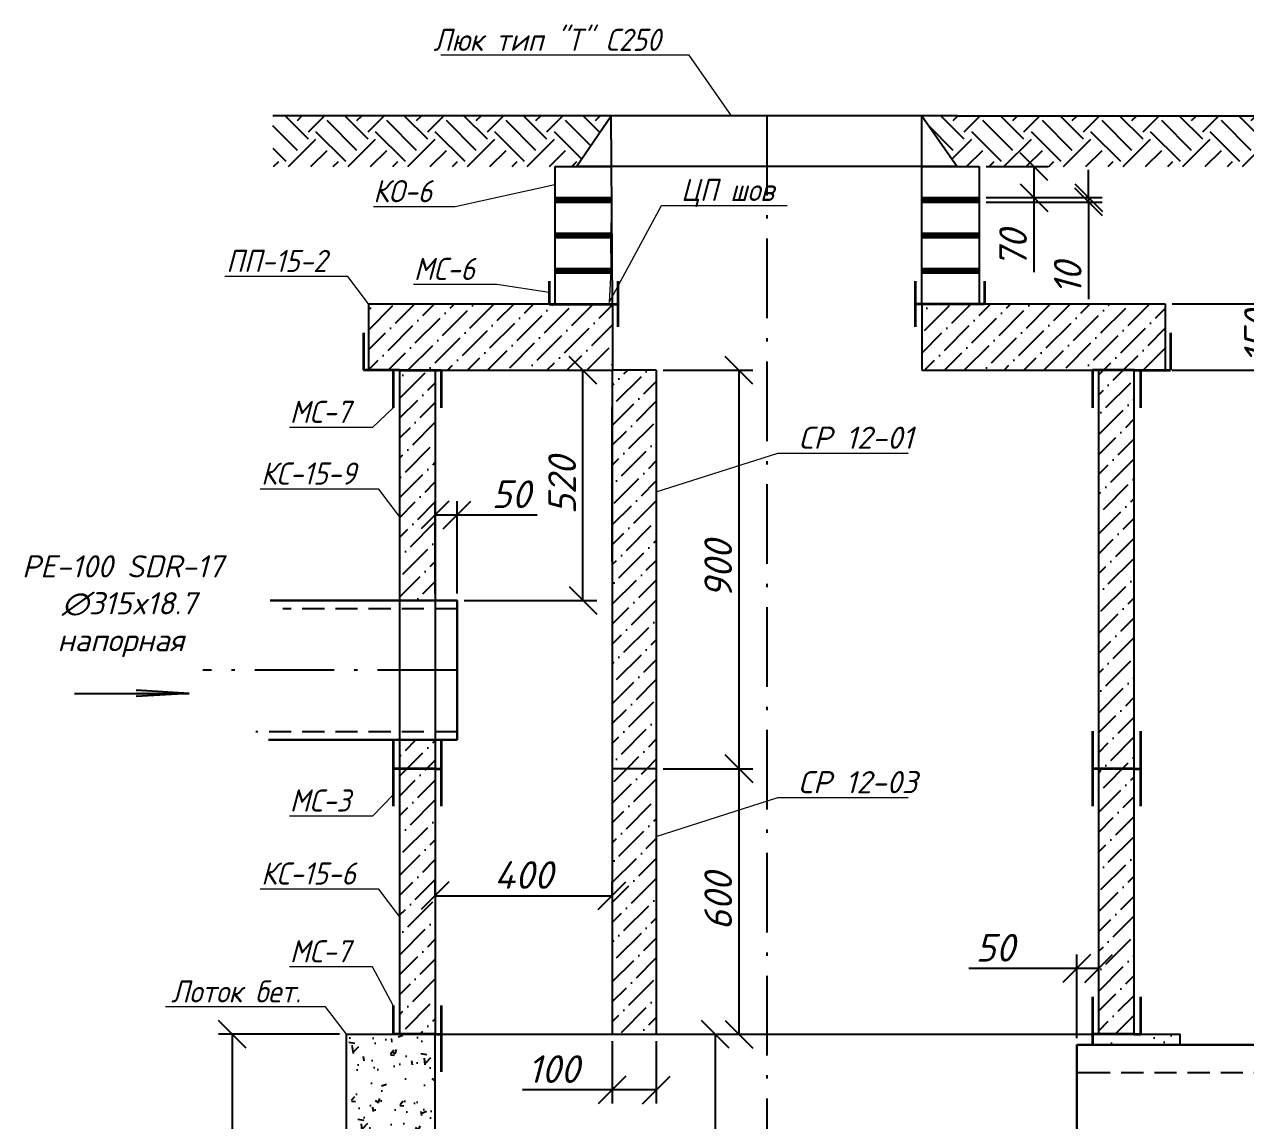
# Model space of a CAD drawing. Header units: millimetres. Extents: x 41890028 to 44740435, y 21258419 to 23626306.
# Drawn here: x 42607408 to 42610167, y 21870150 to 21872626 of the extents above; entities that cross this region are included whole.
import ezdxf
from ezdxf import colors
from ezdxf.entities.mleader import LeaderData, LeaderLine
from ezdxf.math import Vec2, Vec3

# ---------------------------------------------------------------- set-up
doc = ezdxf.new("R2010")
doc.units = ezdxf.units.MM
doc.linetypes.add('ACAD_ISO10W100', pattern=[18.5, 12, -3, 0.5, -3])
doc.linetypes.add('DASHED', pattern=[0.75, 0.5, -0.25])
doc.layers.add('ВК_К1_текст', color=34, linetype='Continuous')
doc.styles.add('note', font='isocpeur.ttf', dxfattribs={"width": 0.9, "oblique": 15})
doc.styles.get("Standard").update_dxf_attribs({"font": 'isocpeui.ttf'})
doc.dimstyles.new('ISO-25', dxfattribs={"dimtxt": 2.5, "dimasz": 2.5, "dimexe": 1.25, "dimexo": 0.625, "dimtad": 1, "dimtxsty": 'Standard', "dimcen": 2.5, "dimadec": 0, "dimazin": 0, "dimtfac": 1, "dimtmove": 0, "dimatfit": 3, "dimfxl": 1, "dimarcsym": 0})
pattern_1 = [(45, (-1065.604, -66475.003), (16.837980227, 61.739260832), [79.375, -15.875, 0, -15.875])]
pattern_2 = [(50, (-1065.6, -66562), (109.3108014, -9.56345132), [11.43, -125.73]), (355, (-1065.6, -66562), (-21.14605285, 114.63410714), [9.144, -100.5843505]), (100.4514447, (-1056.49, -66562.8), (88.16474825, 105.07065115), [9.71400528, -106.85414676]), (46.1842, (-1065.6, -66531.52), (162.64742454, -25.22539676), [17.145, -188.595]), (96.6355576, (-1052.05, -66533.63), (142.44248043, 148.45567476), [14.5710139, -160.2813649]), (351.18415117, (-1065.6, -66531.52), (142.44248044, 148.45567475), [13.71598024, -150.87583915]), (21, (-1050.36, -66539.14), (90.96863476, -61.35911891), [11.43, -125.73]), (326, (-1050.36, -66539.14), (37.081217, 110.51277967), [9.144, -100.584]), (71.451445, (-1042.78, -66544.26), (128.04985157, 49.15366133), [9.71400528, -106.85396256]), (37.5, (-1065.604, -66562.003), (1.85316195, 50.733023324), [0, -99.3648, 0, -102.108, 0, -100.965]), (7.5, (-1065.604, -66562.003), (40.091797506, 60.10834489), [0, -58.2168, 0, -97.0788, 0, -38.481]), (327.5, (-1099.59, -66562.003), (81.3543571, -3.437246396), [0, -38.1, 0, -118.872, 0, -157.734]), (317.5, (-1114.83, -66562), (88.87750883, 15.25589462), [0, -49.53, 0, -78.9432, 0, -112.014])]
pattern_3 = [(45, (-1065.604, -66562.003), (16.837980227, 61.739260832), [79.375, -15.875, 0, -15.875])]
pattern_4 = [(45, (-1065.6, -66562), (1e-14, 134.70384182), [95.25, -95.25]), (45, (-1090.86, -66536.75), (1e-14, 134.70384182), [95.25, -95.25]), (45, (-1116.12, -66511.49), (1e-14, 134.70384182), [95.25, -95.25]), (135, (-1116.12, -66494.65), (-134.70384182, 1e-14), [95.25, -95.25]), (135, (-1090.86, -66469.39), (-134.70384182, 1e-14), [95.25, -95.25]), (135, (-1065.6, -66444.14), (-134.70384182, 1e-14), [95.25, -95.25])]
pattern_5 = [(45, (-1065.6036, -66562.0032), (-2.24506403027, 2.24506403027), [])]

# ---------------------------------------------------------------- blocks, each defined once
blk = doc.blocks.new('_Oblique')
at = {"color": 0, "linetype": 'ByBlock', "lineweight": -2}
blk.add_line((-0.5, -0.5), (0.5, 0.5), dxfattribs=at)
blk = doc.blocks.new('*D68')
at = {"color": 0, "lineweight": -2, "transparency": 16777216}
for p, q in [((42608335.4, 21870658.1), (42608335.4, 21870688.8)), ((42608735.4, 21870658.1), (42608735.4, 21870688.8)), ((42608335.4, 21870657.6), (42608735.4, 21870657.6))]:
    blk.add_line(p, q, dxfattribs=at)
at = {"layer": 'Defpoints', "color": 0, "transparency": 16777216}
for p in [(42608735.4, 21870657.6), (42608335.4, 21870642.5), (42608735.4, 21870642.5)]:
    blk.add_point(p, dxfattribs=at)
at = {"color": 0, "lineweight": -2, "transparency": 16777216, "xscale": 62.50000000000001, "yscale": 62.50000000000001, "zscale": 62.50000000000001, "rotation": 180}
blk.add_blockref('_Oblique', (42608335.4, 21870657.6), dxfattribs=at)
at = {"color": 0, "lineweight": -2, "transparency": 16777216, "xscale": 62.50000000000001, "yscale": 62.50000000000001, "zscale": 62.50000000000001}
blk.add_blockref('_Oblique', (42608735.4, 21870657.6), dxfattribs=at)
at = {"color": 0, "transparency": 16777216, "insert": (42608535.4, 21870704.4), "char_height": 62.5, "attachment_point": 5}
blk.add_mtext('400', dxfattribs=at)
blk = doc.blocks.new('*D69')
at = {"color": 0, "lineweight": -2, "transparency": 16777216}
for p, q in [((42608271, 21871844.5), (42608700.8, 21871844.5)), ((42608669.5, 21871324.5), (42608669.5, 21871844.5)), ((42608401, 21871324.5), (42608700.8, 21871324.5))]:
    blk.add_line(p, q, dxfattribs=at)
at = {"layer": 'Defpoints', "color": 0, "transparency": 16777216}
for p in [(42608255.4, 21871844.5), (42608669.5, 21871844.5), (42608385.4, 21871324.5)]:
    blk.add_point(p, dxfattribs=at)
at = {"color": 0, "lineweight": -2, "transparency": 16777216, "xscale": 62.50000000000001, "yscale": 62.50000000000001, "zscale": 62.50000000000001}
for p, rotation in [((42608669.5, 21871844.5), 90), ((42608669.5, 21871324.5), 270)]:
    blk.add_blockref('_Oblique', p, dxfattribs=dict(at, rotation=rotation))
at = {"color": 0, "transparency": 16777216, "insert": (42608622.7, 21871584.5), "char_height": 62.5, "attachment_point": 5, "rotation": 90}
blk.add_mtext('520', dxfattribs=at)
blk = doc.blocks.new('*D70')
at = {"color": 0, "lineweight": -2, "transparency": 16777216}
for p, q in [((42608335.4, 21871340.1), (42608335.4, 21871548.8)), ((42608385.4, 21871340.1), (42608385.4, 21871548.8)), ((42608335.4, 21871517.6), (42608385.4, 21871517.6)), ((42608385.4, 21871517.6), (42608566.6, 21871517.6))]:
    blk.add_line(p, q, dxfattribs=at)
at = {"layer": 'Defpoints', "color": 0, "transparency": 16777216}
for p in [(42608385.4, 21871517.6), (42608335.4, 21871324.5), (42608385.4, 21871324.5)]:
    blk.add_point(p, dxfattribs=at)
at = {"color": 0, "lineweight": -2, "transparency": 16777216, "xscale": 62.50000000000001, "yscale": 62.50000000000001, "zscale": 62.50000000000001, "rotation": 180}
blk.add_blockref('_Oblique', (42608335.4, 21871517.6), dxfattribs=at)
at = {"color": 0, "lineweight": -2, "transparency": 16777216, "xscale": 62.50000000000001, "yscale": 62.50000000000001, "zscale": 62.50000000000001}
blk.add_blockref('_Oblique', (42608385.4, 21871517.6), dxfattribs=at)
at = {"color": 0, "transparency": 16777216, "insert": (42608507.2, 21871564.5), "char_height": 62.5, "attachment_point": 5}
blk.add_mtext('50', dxfattribs=at)
blk = doc.blocks.new('*D73')
at = {"color": 0, "lineweight": -2, "transparency": 16777216}
for p, q in [((42608851, 21870344.5), (42608999.8, 21870344.5)), ((42608968.6, 21870344.5), (42608968.6, 21869495.1)), ((42608851, 21869495.1), (42608999.8, 21869495.1))]:
    blk.add_line(p, q, dxfattribs=at)
at = {"layer": 'Defpoints', "color": 0, "transparency": 16777216}
for p in [(42608835.4, 21870344.5), (42608835.4, 21869495.1), (42608968.6, 21869495.1)]:
    blk.add_point(p, dxfattribs=at)
at = {"color": 0, "lineweight": -2, "transparency": 16777216, "xscale": 62.50000000000001, "yscale": 62.50000000000001, "zscale": 62.50000000000001}
for p, rotation in [((42608968.6, 21870344.5), 90), ((42608968.6, 21869495.1), 270)]:
    blk.add_blockref('_Oblique', p, dxfattribs=dict(at, rotation=rotation))
at = {"color": 0, "transparency": 16777216, "insert": (42608921.7, 21869919.8), "char_height": 62.5, "attachment_point": 5, "rotation": 90}
blk.add_mtext('850', dxfattribs=at)
blk = doc.blocks.new('*D74')
at = {"color": 0, "lineweight": -2, "transparency": 16777216}
for p, q in [((42608851, 21871844.5), (42609053.4, 21871844.5)), ((42609022.2, 21871844.5), (42609022.2, 21870944.5)), ((42608851, 21870944.5), (42609053.4, 21870944.5))]:
    blk.add_line(p, q, dxfattribs=at)
at = {"layer": 'Defpoints', "color": 0, "transparency": 16777216}
for p in [(42608835.4, 21871844.5), (42608835.4, 21870944.5), (42609022.2, 21870944.5)]:
    blk.add_point(p, dxfattribs=at)
at = {"color": 0, "lineweight": -2, "transparency": 16777216, "xscale": 62.50000000000001, "yscale": 62.50000000000001, "zscale": 62.50000000000001}
for p, rotation in [((42609022.2, 21871844.5), 90), ((42609022.2, 21870944.5), 270)]:
    blk.add_blockref('_Oblique', p, dxfattribs=dict(at, rotation=rotation))
at = {"color": 0, "transparency": 16777216, "insert": (42608975.3, 21871394.5), "char_height": 62.5, "attachment_point": 5, "rotation": 90}
blk.add_mtext('900', dxfattribs=at)
blk = doc.blocks.new('*D75')
at = {"color": 0, "lineweight": -2, "transparency": 16777216}
for p, q in [((42608851, 21870944.5), (42609053.4, 21870944.5)), ((42609022.2, 21870944.5), (42609022.2, 21870344.5)), ((42608851, 21870344.5), (42609053.4, 21870344.5))]:
    blk.add_line(p, q, dxfattribs=at)
at = {"layer": 'Defpoints', "color": 0, "transparency": 16777216}
for p in [(42608835.4, 21870944.5), (42608835.4, 21870344.5), (42609022.2, 21870344.5)]:
    blk.add_point(p, dxfattribs=at)
at = {"color": 0, "lineweight": -2, "transparency": 16777216, "xscale": 62.50000000000001, "yscale": 62.50000000000001, "zscale": 62.50000000000001}
for p, rotation in [((42609022.2, 21870944.5), 90), ((42609022.2, 21870344.5), 270)]:
    blk.add_blockref('_Oblique', p, dxfattribs=dict(at, rotation=rotation))
at = {"color": 0, "transparency": 16777216, "insert": (42608975.3, 21870644.5), "char_height": 62.5, "attachment_point": 5, "rotation": 90}
blk.add_mtext('600', dxfattribs=at)
blk = doc.blocks.new('*D76')
at = {"color": 0, "lineweight": -2, "transparency": 16777216}
for p, q in [((42608119.8, 21870344.5), (42607846.2, 21870344.5)), ((42607877.5, 21869294.5), (42607877.5, 21870344.5)), ((42608119.8, 21869294.5), (42607846.2, 21869294.5))]:
    blk.add_line(p, q, dxfattribs=at)
at = {"layer": 'Defpoints', "color": 0, "transparency": 16777216}
for p in [(42607877.5, 21870344.5), (42608135.4, 21870344.5), (42608135.4, 21869294.5)]:
    blk.add_point(p, dxfattribs=at)
at = {"color": 0, "lineweight": -2, "transparency": 16777216, "xscale": 62.50000000000001, "yscale": 62.50000000000001, "zscale": 62.50000000000001}
for p, rotation in [((42607877.5, 21870344.5), 90), ((42607877.5, 21869294.5), 270)]:
    blk.add_blockref('_Oblique', p, dxfattribs=dict(at, rotation=rotation))
at = {"color": 0, "transparency": 16777216, "insert": (42607830.6, 21869819.5), "char_height": 62.5, "attachment_point": 5, "rotation": 90}
blk.add_mtext('1050', dxfattribs=at)
blk = doc.blocks.new('*D81')
at = {"color": 0, "lineweight": -2, "transparency": 16777216}
for p, q in [((42609785.4, 21870336.1), (42609785.4, 21870524.5)), ((42609835.4, 21870360.1), (42609835.4, 21870524.5)), ((42609785.4, 21870493.2), (42609541.7, 21870493.2)), ((42609835.4, 21870493.2), (42609785.4, 21870493.2))]:
    blk.add_line(p, q, dxfattribs=at)
at = {"layer": 'Defpoints', "color": 0, "transparency": 16777216}
for p in [(42609835.4, 21870493.2), (42609835.4, 21870344.5), (42609785.4, 21870320.5)]:
    blk.add_point(p, dxfattribs=at)
at = {"color": 0, "lineweight": -2, "transparency": 16777216, "xscale": 62.50000000000001, "yscale": 62.50000000000001, "zscale": 62.50000000000001, "rotation": 180}
blk.add_blockref('_Oblique', (42609785.4, 21870493.2), dxfattribs=at)
at = {"color": 0, "lineweight": -2, "transparency": 16777216, "xscale": 62.50000000000001, "yscale": 62.50000000000001, "zscale": 62.50000000000001}
blk.add_blockref('_Oblique', (42609835.4, 21870493.2), dxfattribs=at)
at = {"color": 0, "transparency": 16777216, "insert": (42609601, 21870540.1), "char_height": 62.5, "attachment_point": 5}
blk.add_mtext('50', dxfattribs=at)
blk = doc.blocks.new('_None')
blk = doc.blocks.new('*D82')
at = {"color": 0, "lineweight": -2, "transparency": 16777216}
for p, q in [((42609580.5, 21872304.5), (42609720.2, 21872304.5)), ((42609688.9, 21872304.5), (42609688.9, 21872234.5)), ((42609580.5, 21872234.5), (42609720.2, 21872234.5)), ((42609688.9, 21872234.5), (42609688.9, 21872066))]:
    blk.add_line(p, q, dxfattribs=at)
at = {"layer": 'Defpoints', "color": 0, "transparency": 16777216}
for p in [(42609564.9, 21872304.5), (42609564.9, 21872234.5), (42609688.9, 21872234.5)]:
    blk.add_point(p, dxfattribs=at)
at = {"color": 0, "lineweight": -2, "transparency": 16777216, "xscale": 62.50000000000001, "yscale": 62.50000000000001, "zscale": 62.50000000000001}
for p, rotation in [((42609688.9, 21872304.5), 90), ((42609688.9, 21872234.5), 270)]:
    blk.add_blockref('_Oblique', p, dxfattribs=dict(at, rotation=rotation))
at = {"color": 0, "transparency": 16777216, "insert": (42609641.6, 21872119), "char_height": 62.5, "attachment_point": 5, "rotation": 90}
blk.add_mtext('70', dxfattribs=at)
blk = doc.blocks.new('*D83')
at = {"color": 0, "lineweight": -2, "transparency": 16777216}
for p, q in [((42609812.1, 21872234.5), (42609812.1, 21872297)), ((42609580.5, 21872234.5), (42609843.3, 21872234.5)), ((42609580.5, 21872224.5), (42609843.3, 21872224.5)), ((42609812.1, 21872234.5), (42609812.1, 21872224.5)), ((42609812.1, 21872224.5), (42609812.1, 21872005.3))]:
    blk.add_line(p, q, dxfattribs=at)
at = {"layer": 'Defpoints', "color": 0, "transparency": 16777216}
for p in [(42609564.9, 21872234.5), (42609564.9, 21872224.5), (42609812.1, 21872224.5)]:
    blk.add_point(p, dxfattribs=at)
at = {"color": 0, "lineweight": -2, "transparency": 16777216, "xscale": 62.50000000000001, "yscale": 62.50000000000001, "zscale": 62.50000000000001}
for p, rotation in [((42609812.1, 21872234.5), 270), ((42609812.1, 21872224.5), 90)]:
    blk.add_blockref('_Oblique', p, dxfattribs=dict(at, rotation=rotation))
at = {"color": 0, "transparency": 16777216, "insert": (42609765.2, 21872052.4), "char_height": 62.5, "attachment_point": 5, "rotation": 90}
blk.add_mtext('10', dxfattribs=at)
blk = doc.blocks.new('*D84')
at = {"color": 0, "lineweight": -2, "transparency": 16777216}
for p, q in [((42610001, 21871994.5), (42610273.1, 21871994.5)), ((42610241.9, 21871994.5), (42610241.9, 21871844.5)), ((42610001, 21871844.5), (42610273.1, 21871844.5))]:
    blk.add_line(p, q, dxfattribs=at)
at = {"layer": 'Defpoints', "color": 0, "transparency": 16777216}
for p in [(42609985.4, 21871994.5), (42609985.4, 21871844.5), (42610241.9, 21871844.5)]:
    blk.add_point(p, dxfattribs=at)
at = {"color": 0, "lineweight": -2, "transparency": 16777216, "xscale": 62.50000000000001, "yscale": 62.50000000000001, "zscale": 62.50000000000001}
for p, rotation in [((42610241.9, 21871994.5), 90), ((42610241.9, 21871844.5), 270)]:
    blk.add_blockref('_Oblique', p, dxfattribs=dict(at, rotation=rotation))
at = {"color": 0, "transparency": 16777216, "insert": (42610195, 21871919.5), "char_height": 62.5, "attachment_point": 5, "rotation": 90}
blk.add_mtext('150', dxfattribs=at)
blk = doc.blocks.new('*D85')
at = {"color": 0, "lineweight": -2, "transparency": 16777216}
for p, q in [((42608735.4, 21870328.9), (42608735.4, 21870187.9)), ((42608835.4, 21870328.9), (42608835.4, 21870187.9)), ((42608735.4, 21870219.1), (42608533.4, 21870219.1)), ((42608835.4, 21870219.1), (42608735.4, 21870219.1))]:
    blk.add_line(p, q, dxfattribs=at)
at = {"layer": 'Defpoints', "color": 0, "transparency": 16777216}
for p in [(42608735.4, 21870344.5), (42608835.4, 21870344.5), (42608835.4, 21870219.1)]:
    blk.add_point(p, dxfattribs=at)
at = {"color": 0, "lineweight": -2, "transparency": 16777216, "xscale": 62.50000000000001, "yscale": 62.50000000000001, "zscale": 62.50000000000001, "rotation": 180}
blk.add_blockref('_Oblique', (42608735.4, 21870219.1), dxfattribs=at)
at = {"color": 0, "lineweight": -2, "transparency": 16777216, "xscale": 62.50000000000001, "yscale": 62.50000000000001, "zscale": 62.50000000000001}
blk.add_blockref('_Oblique', (42608835.4, 21870219.1), dxfattribs=at)
at = {"color": 0, "transparency": 16777216, "insert": (42608603.1, 21870266), "char_height": 62.5, "attachment_point": 5}
blk.add_mtext('100', dxfattribs=at)

msp = doc.modelspace()

# ---------------------------------------------------------------- hatches: boundary and pattern name
at = {"transparency": 33554534}
h = msp.add_hatch(dxfattribs=at)
h.set_pattern_fill('EARTH', color=256, scale=15, angle=45)
h.set_pattern_definition(pattern_4)
h.paths.add_polyline_path([(42608655.379, 21872304.502), (42608733.37, 21872419.502), (42607969.191, 21872419.502), (42607969.191, 21872304.502)])
h = msp.add_hatch(dxfattribs=at)
h.set_pattern_fill('EARTH', color=256, scale=15, angle=45)
h.set_pattern_definition(pattern_4)
h.paths.add_polyline_path([(42610201.568, 21872304.502), (42610201.568, 21872419.502), (42609435.379, 21872419.502), (42609515.379, 21872304.502)])
h = msp.add_hatch()
h.set_pattern_fill('ANSI31', color=256)
h.set_pattern_definition(pattern_5)
h.paths.add_polyline_path([(42608734.629, 21872234.502), (42608605.879, 21872234.502), (42608605.879, 21872224.502), (42608734.697, 21872224.502)])
h.paths.add_polyline_path([(42608735.173, 21872154.502), (42608605.879, 21872154.502), (42608605.879, 21872144.502), (42608735.241, 21872144.502)])
h.paths.add_polyline_path([(42608735.717, 21872074.502), (42608605.879, 21872074.502), (42608605.879, 21872064.502), (42608735.785, 21872064.502)])
h = msp.add_hatch()
h.set_pattern_fill('ANSI31', color=256)
h.set_pattern_definition(pattern_5)
h.paths.add_polyline_path([(42609564.88, 21872234.502), (42609435.379, 21872234.502), (42609435.379, 21872224.502), (42609564.88, 21872224.502)])
h.paths.add_polyline_path([(42609564.88, 21872154.502), (42609435.379, 21872154.502), (42609435.379, 21872144.502), (42609564.88, 21872144.502)])
h.paths.add_polyline_path([(42609564.88, 21872074.502), (42609435.379, 21872074.502), (42609435.379, 21872064.502), (42609564.88, 21872064.502)])
h = msp.add_hatch()
h.set_pattern_fill('ANSI36', color=256, scale=10)
h.set_pattern_definition(pattern_3)
h.paths.add_polyline_path([(42608736.261, 21871844.502), (42608736.261, 21871994.502), (42608185.379, 21871994.502), (42608185.379, 21871844.502)])
h.paths.add_polyline_path([(42609435.379, 21871994.502), (42609435.379, 21871844.502), (42609985.379, 21871844.502), (42609985.379, 21871994.502)])
h = msp.add_hatch()
h.set_pattern_fill('ANSI36', color=256, scale=10)
h.set_pattern_definition(pattern_3)
h.paths.add_polyline_path([(42608335.379, 21871844.502), (42608255.379, 21871844.502), (42608255.379, 21871324.495), (42608335.379, 21871324.5)])
h.paths.add_polyline_path([(42608335.379, 21871009.502), (42608255.379, 21871009.502), (42608255.379, 21870944.502), (42608335.379, 21870944.502)])
h.paths.add_polyline_path([(42608335.379, 21870944.502), (42608255.379, 21870944.502), (42608255.379, 21870344.502), (42608335.379, 21870344.502)])
h = msp.add_hatch()
h.set_pattern_fill('ANSI36', color=256, scale=10)
h.set_pattern_definition(pattern_1)
h.paths.add_polyline_path([(42608835.379, 21871844.502), (42608735.379, 21871844.502), (42608735.379, 21870944.502), (42608835.379, 21870944.502)])
h = msp.add_hatch()
h.set_pattern_fill('ANSI36', color=256, scale=10)
h.set_pattern_definition(pattern_3)
h.paths.add_polyline_path([(42609915.379, 21870944.502), (42609835.379, 21870944.502), (42609835.379, 21870344.502), (42609915.379, 21870344.502)])
h.paths.add_polyline_path([(42609915.379, 21871844.502), (42609835.379, 21871844.502), (42609835.379, 21870944.502), (42609915.379, 21870944.502)])
h = msp.add_hatch()
h.set_pattern_fill('ANSI31', color=256, scale=0.053333)
h.set_pattern_definition([(45, (42536308.553002, 21621680.965162), (-0.00471404520791, 0.00471404520791), [])])
h.paths.add_polyline_path([(42607780.181, 21871114.512), (42607659.885, 21871114.512), (42607659.885, 21871107.307)])
h.paths.add_polyline_path([(42607659.885, 21871121.718), (42607659.885, 21871114.512), (42607780.181, 21871114.512)])
h = msp.add_hatch()
h.set_pattern_fill('ANSI36', color=256, scale=10)
h.set_pattern_definition(pattern_1)
h.paths.add_polyline_path([(42608835.379, 21870944.502), (42608735.379, 21870944.502), (42608735.379, 21870344.502), (42608835.379, 21870344.502)])
h = msp.add_hatch()
h.set_pattern_fill('AR-CONC', color=256, scale=0.6)
h.set_pattern_definition(pattern_2)
h.paths.add_polyline_path([(42608135.379, 21869294.502), (42609085.379, 21869294.502), (42609085.379, 21869486.709), (42608885.379, 21869495.053), (42608884.755, 21869495.053), (42608884.755, 21869476.077), (42608335.379, 21869476.077), (42608335.379, 21869495.053), (42608335.379, 21870344.502), (42608135.379, 21870344.502)])
h = msp.add_hatch()
h.set_pattern_fill('AR-CONC', color=256, scale=0.6)
h.set_pattern_definition(pattern_2)
h.paths.add_polyline_path([(42609915.379, 21870344.502), (42609915.379, 21870320.502), (42610019.359, 21870320.502), (42610019.359, 21870344.502)])
h.paths.add_polyline_path([(42609835.379, 21870344.502), (42609835.379, 21870320.502), (42609915.379, 21870320.502), (42609915.379, 21870344.502)])

# ---------------------------------------------------------------- linework, layer by layer
for p, q in [((42608655.379, 21872419.502), (42607969.191, 21872419.502)), ((42609515.379, 21872419.502), (42608655.379, 21872419.502)), ((42608655.379, 21872304.502), (42608733.37, 21872419.502)), ((42608736.261, 21871994.502), (42608733.37, 21872419.502)), ((42609435.379, 21871994.502), (42609435.379, 21872419.502)), ((42609435.379, 21872419.502), (42609515.379, 21872304.502)), ((42609515.379, 21872419.502), (42610201.568, 21872419.502)), ((42608605.879, 21872304.502), (42608605.879, 21871994.502)), ((42608605.879, 21872304.502), (42608734.629, 21872304.502)), ((42609515.379, 21872304.502), (42608655.379, 21872304.502)), ((42609435.379, 21872304.502), (42609564.88, 21872304.502)), ((42609564.88, 21872304.502), (42609564.88, 21871994.502)), ((42608605.879, 21872234.502), (42608734.629, 21872234.502)), ((42608605.879, 21872224.502), (42608734.697, 21872224.502)), ((42609435.379, 21872234.502), (42609564.88, 21872234.502)), ((42609435.379, 21872224.502), (42609564.88, 21872224.502)), ((42608605.879, 21872154.502), (42608735.173, 21872154.502)), ((42608605.879, 21872144.502), (42608735.241, 21872144.502)), ((42609435.379, 21872154.502), (42609564.88, 21872154.502)), ((42609435.379, 21872144.502), (42609564.88, 21872144.502)), ((42608605.879, 21872074.502), (42608735.717, 21872074.502)), ((42608605.879, 21872064.502), (42608735.785, 21872064.502)), ((42609435.379, 21872074.502), (42609564.88, 21872074.502)), ((42609564.88, 21872064.502), (42609435.379, 21872064.502)), ((42609435.379, 21872064.502), (42609564.88, 21872064.502)), ((42608185.379, 21871994.502), (42608736.261, 21871994.502)), ((42608185.379, 21871994.502), (42608185.379, 21871844.502)), ((42608255.379, 21871994.502), (42608736.261, 21871994.502)), ((42608736.261, 21871994.502), (42608736.261, 21871844.502)), ((42609435.379, 21871994.502), (42609435.379, 21871844.502)), ((42609435.379, 21871994.502), (42609915.379, 21871994.502)), ((42609435.379, 21871994.502), (42609985.379, 21871994.502)), ((42609985.379, 21871994.502), (42609985.379, 21871844.502)), ((42608185.379, 21871844.502), (42608736.261, 21871844.502)), ((42608255.379, 21871844.502), (42608255.379, 21870344.502)), ((42608335.379, 21871844.502), (42608335.379, 21870344.502)), ((42608735.379, 21871844.502), (42608735.379, 21870944.502)), ((42608835.379, 21871844.502), (42608735.379, 21871844.502)), ((42608835.379, 21871844.502), (42608835.379, 21870944.502)), ((42609435.379, 21871844.502), (42609985.379, 21871844.502)), ((42609835.379, 21870344.502), (42609835.379, 21871844.502)), ((42609915.379, 21870344.502), (42609915.379, 21871844.502)), ((42608735.379, 21871411.502), (42608735.379, 21871761.502)), ((42608735.379, 21871563.128), (42608735.379, 21871411.502)), ((42607780.181, 21871114.512), (42607659.885, 21871121.718)), ((42607520.959, 21871114.512), (42607780.181, 21871114.512)), ((42607780.181, 21871114.512), (42607659.885, 21871107.307)), ((42608335.379, 21870944.502), (42608255.379, 21870944.502)), ((42608735.379, 21870944.502), (42608735.379, 21870344.502)), ((42608835.379, 21870944.502), (42608735.379, 21870944.502)), ((42608835.379, 21870944.502), (42608835.379, 21870344.502)), ((42608135.379, 21869294.502), (42608135.379, 21870344.502)), ((42608135.379, 21870344.502), (42610019.359, 21870344.502)), ((42608335.379, 21869495.053), (42608335.379, 21870344.502)), ((42608735.379, 21870344.502), (42608835.379, 21870344.502)), ((42610019.359, 21870320.502), (42610019.359, 21870344.502)), ((42609835.379, 21870257.502), (42609785.379, 21870257.502))]:
    msp.add_line(p, q)
at = {"color": 1, "linetype": 'ACAD_ISO10W100', "ltscale": 15}
for p, q in [((42609085.379, 21872419.502), (42609085.379, 21869294.502)), ((42608385.379, 21871167.002), (42607810.911, 21871167.002))]:
    msp.add_line(p, q, dxfattribs=at)
at = {"lineweight": 35}
for p, q in [((42608593.371, 21872045.678), (42608593.371, 21871994.06)), ((42608749.251, 21871942.443), (42608749.251, 21872045.678)), ((42609421.508, 21871942.443), (42609421.508, 21872045.678)), ((42609577.388, 21872045.678), (42609577.388, 21871994.06)), ((42608173.691, 21871929.119), (42608173.691, 21871844.502)), ((42609997.068, 21871929.119), (42609997.068, 21871844.502)), ((42608255.379, 21871844.502), (42608173.691, 21871844.502)), ((42608241.196, 21871844.502), (42608241.196, 21871759.886)), ((42608255.379, 21871844.502), (42608335.379, 21871844.502)), ((42608335.379, 21871844.502), (42608349.563, 21871844.502)), ((42608349.563, 21871844.502), (42608349.563, 21871759.886)), ((42609821.196, 21871844.502), (42609821.196, 21871759.886)), ((42609835.379, 21871844.502), (42609821.196, 21871844.502)), ((42609915.379, 21871844.502), (42609835.379, 21871844.502)), ((42609915.379, 21871844.502), (42609997.068, 21871844.502)), ((42609929.563, 21871844.502), (42609929.563, 21871759.886)), ((42608241.196, 21871009.502), (42608241.196, 21870859.886)), ((42608349.563, 21871009.502), (42608349.563, 21870859.886)), ((42609821.196, 21871029.119), (42609821.196, 21870859.886)), ((42609929.563, 21871029.119), (42609929.563, 21870859.886)), ((42608255.379, 21870944.502), (42608241.196, 21870944.502)), ((42608335.379, 21870944.502), (42608255.379, 21870944.502)), ((42608335.379, 21870944.502), (42608349.563, 21870944.502)), ((42609835.379, 21870944.502), (42609821.196, 21870944.502)), ((42609915.379, 21870944.502), (42609835.379, 21870944.502)), ((42609915.379, 21870944.502), (42609929.563, 21870944.502)), ((42609821.196, 21870429.119), (42609821.196, 21870320.502)), ((42609929.563, 21870429.119), (42609929.563, 21870344.502)), ((42608241.196, 21870409.502), (42608241.196, 21870344.502)), ((42608349.563, 21870409.502), (42608349.563, 21870259.886)), ((42608255.379, 21870344.502), (42608241.196, 21870344.502)), ((42608335.379, 21870344.502), (42608255.379, 21870344.502)), ((42608335.379, 21870344.502), (42608349.563, 21870344.502)), ((42609835.379, 21870344.502), (42609821.196, 21870344.502)), ((42609915.379, 21870344.502), (42609835.379, 21870344.502)), ((42609915.379, 21870344.502), (42609929.563, 21870344.502))]:
    msp.add_line(p, q, dxfattribs=at)
at = {"lineweight": 30}
for p, q in [((42607962.77, 21871324.479), (42608385.379, 21871324.502)), ((42608385.379, 21871324.502), (42608385.379, 21871009.502)), ((42607959.079, 21871009.502), (42608385.379, 21871009.502)), ((42609785.379, 21870320.502), (42610449.318, 21870320.502)), ((42609785.379, 21870320.502), (42609785.379, 21869394.502))]:
    msp.add_line(p, q, dxfattribs=at)
at = {"linetype": 'DASHED', "ltscale": 100}
for p, q in [((42608385.379, 21871306.002), (42607991.438, 21871306.002)), ((42608385.379, 21871028.002), (42607930.806, 21871028.002)), ((42610535.994, 21870257.502), (42609785.379, 21870257.502))]:
    msp.add_line(p, q, dxfattribs=at)
at = {"lineweight": 35}
for points in [[(42608593.371, 21871994.06), (42608749.251, 21871994.06)], [(42609577.388, 21871994.06), (42609421.508, 21871994.06)]]:
    msp.add_lwpolyline(points, dxfattribs=at)

# ---------------------------------------------------------------- texts
at = {"insert": (42397632.191, 21871426.566), "char_height": 50, "width": 420000, "attachment_point": 1}
msp.add_mtext('\\pi2.0977e+005;PE-100 SDR-17\\P\\pi2.0986e+005;∅315x18.7\\P\\pi2.0985e+005;напорная', dxfattribs=at)

# ---------------------------------------------------------------- dimensions: what is measured, and where the dimension line sits
for base, p1, p2, picture, middle in [((42609688.904, 21872234.502), (42609564.88, 21872304.502), (42609564.88, 21872234.502), '*D82', (42609688.904, 21872118.996)), ((42609812.072, 21872224.502), (42609564.88, 21872234.502), (42609564.88, 21872224.502), '*D83', (42609812.072, 21872052.414))]:
    dim = msp.add_linear_dim(base=base, p1=p1, p2=p2, angle=90, dimstyle='ISO-25', override={"dimscale": 25, "dimblk1": 'Oblique', "dimblk2": 'Oblique', "dimsah": 1})
    dim.commit()
    dim.dimension.update_dxf_attribs({"geometry": picture, "text_midpoint": middle, "dimtype": 160})
for base, p1, p2, picture, middle in [((42610241.868, 21871844.502), (42609985.379, 21871994.502), (42609985.379, 21871844.502), '*D84', (42610194.993, 21871919.502)), ((42608669.531, 21871844.502), (42608385.379, 21871324.502), (42608255.379, 21871844.502), '*D69', (42608622.656, 21871584.502)), ((42609022.164, 21870944.502), (42608835.379, 21871844.502), (42608835.379, 21870944.502), '*D74', (42608975.289, 21871394.502)), ((42609022.164, 21870344.502), (42608835.379, 21870944.502), (42608835.379, 21870344.502), '*D75', (42608975.289, 21870644.502)), ((42607877.457, 21870344.502), (42608135.379, 21869294.502), (42608135.379, 21870344.502), '*D76', (42607830.582, 21869819.502))]:
    dim = msp.add_linear_dim(base=base, p1=p1, p2=p2, angle=90, dimstyle='ISO-25', override={"dimscale": 25, "dimblk1": 'Oblique', "dimblk2": 'Oblique', "dimsah": 1})
    dim.commit()
    dim.dimension.update_dxf_attribs({"geometry": picture, "text_midpoint": middle})
for base, p1, p2, picture, middle in [((42608385.379, 21871517.586), (42608335.379, 21871324.5), (42608385.379, 21871324.502), '*D70', (42608507.231, 21871564.461)), ((42608735.379, 21870657.566), (42608335.379, 21870642.472), (42608735.379, 21870642.472), '*D68', (42608535.379, 21870704.441))]:
    dim = msp.add_linear_dim(base=base, p1=p1, p2=p2, dimstyle='ISO-25', override={"dimscale": 25, "dimblk1": 'Oblique', "dimblk2": 'Oblique', "dimsah": 1})
    dim.commit()
    dim.dimension.update_dxf_attribs({"geometry": picture, "text_midpoint": middle})
for base, p1, p2, picture, middle in [((42609835.379, 21870493.236), (42609785.379, 21870320.502), (42609835.379, 21870344.502), '*D81', (42609601.028, 21870493.236)), ((42608835.379, 21870219.12), (42608735.379, 21870344.502), (42608835.379, 21870344.502), '*D85', (42608603.135, 21870219.12))]:
    dim = msp.add_linear_dim(base=base, p1=p1, p2=p2, dimstyle='ISO-25', override={"dimscale": 25, "dimblk1": 'Oblique', "dimblk2": 'Oblique', "dimsah": 1})
    dim.commit()
    dim.dimension.update_dxf_attribs({"geometry": picture, "text_midpoint": middle, "dimtype": 160})
dim = msp.add_linear_dim(base=(42608968.571, 21869495.053), p1=(42608835.379, 21870344.502), p2=(42608835.379, 21869495.053), angle=90, text='850', dimstyle='ISO-25', override={"dimscale": 25, "dimdec": 0, "dimblk1": 'Oblique', "dimblk2": 'Oblique', "dimsah": 1})
dim.commit()
dim.dimension.update_dxf_attribs({"geometry": '*D73', "text_midpoint": (42608921.696, 21869919.778)})

# ---------------------------------------------------------------- leaders
at = {"layer": 'ВК_К1_текст', "color": 0, "linetype": 'Continuous'}
ml = msp.add_multileader_mtext('Standard', dxfattribs=at)
ml.set_content('Люк тип "Т" С250', style='note')
ml.set_leader_properties(lineweight=15)
ml.set_arrow_properties(name='NONE')
ml.build(insert=Vec2(0, 0))
ml.multileader.update_dxf_attribs({"text_left_attachment_type": 6, "text_right_attachment_type": 6, "dogleg_length": 0.1, "arrow_head_size": 50, "scale": 20})
ctx = ml.context
ctx.base_point, ctx.scale, ctx.char_height, ctx.arrow_head_size, ctx.landing_gap_size, ctx.plane_origin = Vec3(42608268.804, 21872555.985), 20, 50, 50, 40, Vec3(42607180.084, 21843892.605)
ctx.left_attachment, ctx.right_attachment, ctx.text_align_type = 6, 6, 1
notes = []
notes.append((ctx, [(1, (1, 1, 0), (42608909.682, 21872555.985), (-1, 0), 2, [(0, [(42609005.346, 21872419.502)], 0, [])])]))
ctx.mtext.insert, ctx.mtext.alignment, ctx.mtext.flow_direction = Vec3(42608588.243, 21872615.985), 2, 5
ml = msp.add_multileader_mtext('Standard', dxfattribs=at)
ml.set_content('КО-6', style='note')
ml.set_leader_properties(lineweight=15)
ml.set_arrow_properties(name='NONE')
ml.build(insert=Vec2(0, 0))
ml.multileader.update_dxf_attribs({"text_left_attachment_type": 6, "text_right_attachment_type": 6, "dogleg_length": 0.1, "arrow_head_size": 50, "scale": 20})
ctx = ml.context
ctx.base_point, ctx.scale, ctx.char_height, ctx.arrow_head_size, ctx.landing_gap_size, ctx.plane_origin = Vec3(42608145.865, 21872214.009), 20, 50, 50, 40, Vec3(42606780.616, 21843521.393)
ctx.left_attachment, ctx.right_attachment, ctx.text_align_type = 6, 6, 1
notes.append((ctx, [(1, (1, 1, 0), (42608380.66, 21872214.009), (-1, 0), 2, [(3, [(42608605.879, 21872048.291), (42608605.879, 21872111.827), (42608605.879, 21872184.774), (42608605.879, 21872263.259)], 0, [])])]))
ctx.mtext.insert, ctx.mtext.alignment, ctx.mtext.flow_direction = Vec3(42608262.262, 21872274.009), 2, 5
ml = msp.add_multileader_mtext('Standard', dxfattribs=at)
ml.set_content('ЦП шов ', style='note')
ml.set_leader_properties(lineweight=15)
ml.set_arrow_properties(name='NONE')
ml.build(insert=Vec2(0, 0))
ml.multileader.update_dxf_attribs({"text_left_attachment_type": 6, "text_right_attachment_type": 6, "dogleg_length": 0.1, "arrow_head_size": 50, "scale": 20})
ctx = ml.context
ctx.base_point, ctx.scale, ctx.char_height, ctx.arrow_head_size, ctx.landing_gap_size, ctx.plane_origin = Vec3(42608849.462, 21872216.831), 20, 50, 50, 40, Vec3(42607256.266, 21843540.466)
ctx.left_attachment, ctx.right_attachment, ctx.text_align_type = 6, 6, 1
notes.append((ctx, [(0, (1, 1, 0), (42608847.462, 21872216.831), (1, 0), 2, [(3, [(42608734.672, 21872228.181), (42608732.041, 21872147.66), (42608732.455, 21872068.019), (42608728.994, 21871997.393)], 0, [])])]))
ctx.mtext.insert, ctx.mtext.alignment, ctx.mtext.flow_direction = Vec3(42608996.501, 21872276.831), 2, 5
ml = msp.add_multileader_mtext('Standard', dxfattribs=at)
ml.set_content('ПП-15-2', style='note')
ml.set_leader_properties(lineweight=15)
ml.set_arrow_properties(name='NONE')
ml.build(insert=Vec2(0, 0))
ml.multileader.update_dxf_attribs({"text_left_attachment_type": 6, "text_right_attachment_type": 6, "dogleg_length": 0.1, "arrow_head_size": 50, "scale": 20})
ctx = ml.context
ctx.base_point, ctx.scale, ctx.char_height, ctx.arrow_head_size, ctx.landing_gap_size, ctx.plane_origin = Vec3(42607817.962, 21872056.489), 20, 50, 50, 40, Vec3(42606360.117, 21843467.605)
ctx.left_attachment, ctx.right_attachment, ctx.text_align_type = 6, 6, 1
notes.append((ctx, [(1, (1, 1, 0), (42608138.257, 21872056.489), (-1, 0), 2, [(0, [(42608185.379, 21871994.502)], 0, [])])]))
ctx.mtext.insert, ctx.mtext.alignment, ctx.mtext.flow_direction = Vec3(42607977.11, 21872116.489), 2, 5
ml = msp.add_multileader_mtext('Standard', dxfattribs=at)
ml.set_content('МС-6', style='note')
ml.set_leader_properties(lineweight=15)
ml.set_arrow_properties(name='NONE')
ml.build(insert=Vec2(0, 0))
ml.multileader.update_dxf_attribs({"text_left_attachment_type": 6, "text_right_attachment_type": 6, "dogleg_length": 0.1, "arrow_head_size": 50, "scale": 20})
ctx = ml.context
ctx.base_point, ctx.scale, ctx.char_height, ctx.arrow_head_size, ctx.landing_gap_size, ctx.plane_origin = Vec3(42608240.089, 21872038.455), 20, 50, 50, 40, Vec3(42606696.744, 21843449.571)
ctx.left_attachment, ctx.right_attachment, ctx.text_align_type = 6, 6, 1
notes.append((ctx, [(1, (1, 1, 0), (42608474.884, 21872038.455), (-1, 0), 2, [(0, [(42608593.371, 21872019.869)], 0, [])])]))
ctx.mtext.insert, ctx.mtext.alignment, ctx.mtext.flow_direction = Vec3(42608356.487, 21872098.455), 2, 5
ml = msp.add_multileader_mtext('Standard', dxfattribs=at)
ml.set_content('МС-7', style='note')
ml.set_leader_properties(lineweight=15)
ml.set_arrow_properties(name='NONE')
ml.build(insert=Vec2(0, 0))
ml.multileader.update_dxf_attribs({"text_left_attachment_type": 6, "text_right_attachment_type": 6, "dogleg_length": 0.1, "arrow_head_size": 50, "scale": 20})
ctx = ml.context
ctx.base_point, ctx.scale, ctx.char_height, ctx.arrow_head_size, ctx.landing_gap_size, ctx.plane_origin = Vec3(42607959.279, 21871715.558), 20, 50, 50, 40, Vec3(42606415.934, 21843126.673)
ctx.left_attachment, ctx.right_attachment, ctx.text_align_type = 6, 6, 1
notes.append((ctx, [(1, (1, 1, 0), (42608194.074, 21871715.558), (-1, 0), 2, [(0, [(42608241.196, 21871759.886)], 0, [])])]))
ctx.mtext.insert, ctx.mtext.alignment, ctx.mtext.flow_direction = Vec3(42608075.677, 21871775.558), 2, 5
ml = msp.add_multileader_mtext('Standard', dxfattribs=at)
ml.set_content('{\\fISOCPEUR|b0|i1|c204|p34;\\Q0;\\W1;СР 12-01}', style='note')
ml.set_leader_properties(lineweight=15)
ml.set_arrow_properties(name='NONE')
ml.build(insert=Vec2(0, 0))
ml.multileader.update_dxf_attribs({"text_left_attachment_type": 6, "text_right_attachment_type": 6, "dogleg_length": 0.1, "arrow_head_size": 50, "scale": 20})
ctx = ml.context
ctx.base_point, ctx.scale, ctx.char_height, ctx.arrow_head_size, ctx.landing_gap_size, ctx.plane_origin = Vec3(42609112.386, 21871657.117), 20, 50, 50, 40, Vec3(42607676.357, 21843042.737)
ctx.left_attachment, ctx.right_attachment, ctx.text_align_type = 6, 6, 1
notes.append((ctx, [(0, (1, 1, 0), (42609110.386, 21871657.117), (1, 0), 2, [(0, [(42608835.379, 21871569.635)], 0, [])])]))
ctx.mtext.insert, ctx.mtext.alignment, ctx.mtext.flow_direction = Vec3(42609286.572, 21871717.117), 2, 5
ml = msp.add_multileader_mtext('Standard', dxfattribs=at)
ml.set_content('КС-15-9', style='note')
ml.set_leader_properties(lineweight=15)
ml.set_arrow_properties(name='NONE')
ml.build(insert=Vec2(0, 0))
ml.multileader.update_dxf_attribs({"text_left_attachment_type": 6, "text_right_attachment_type": 6, "dogleg_length": 0.1, "arrow_head_size": 50, "scale": 20})
ctx = ml.context
ctx.base_point, ctx.scale, ctx.char_height, ctx.arrow_head_size, ctx.landing_gap_size, ctx.plane_origin = Vec3(42607892.462, 21871576.206), 20, 50, 50, 40, Vec3(42606430.117, 21842987.321)
ctx.left_attachment, ctx.right_attachment, ctx.text_align_type = 6, 6, 1
notes.append((ctx, [(1, (1, 1, 0), (42608208.257, 21871576.206), (-1, 0), 2, [(0, [(42608255.379, 21871514.219)], 0, [])])]))
ctx.mtext.insert, ctx.mtext.alignment, ctx.mtext.flow_direction = Vec3(42608049.36, 21871636.206), 2, 5
ml = msp.add_multileader_mtext('Standard', dxfattribs=at)
ml.set_content('{\\fISOCPEUR|b0|i1|c204|p34;\\Q0;\\W1;СР 12-03}', style='note')
ml.set_leader_properties(lineweight=15)
ml.set_arrow_properties(name='NONE')
ml.build(insert=Vec2(0, 0))
ml.multileader.update_dxf_attribs({"text_left_attachment_type": 6, "text_right_attachment_type": 6, "dogleg_length": 0.1, "arrow_head_size": 50, "scale": 20})
ctx = ml.context
ctx.base_point, ctx.scale, ctx.char_height, ctx.arrow_head_size, ctx.landing_gap_size, ctx.plane_origin = Vec3(42609112.386, 21870879.113), 20, 50, 50, 40, Vec3(42607676.357, 21842264.733)
ctx.left_attachment, ctx.right_attachment, ctx.text_align_type = 6, 6, 1
notes.append((ctx, [(0, (1, 1, 0), (42609110.386, 21870879.113), (1, 0), 2, [(0, [(42608835.379, 21870791.63)], 0, [])])]))
ctx.mtext.insert, ctx.mtext.alignment, ctx.mtext.flow_direction = Vec3(42609290.606, 21870939.113), 2, 5
ml = msp.add_multileader_mtext('Standard', dxfattribs=at)
ml.set_content('МС-3', style='note')
ml.set_leader_properties(lineweight=15)
ml.set_arrow_properties(name='NONE')
ml.build(insert=Vec2(0, 0))
ml.multileader.update_dxf_attribs({"text_left_attachment_type": 6, "text_right_attachment_type": 6, "dogleg_length": 0.1, "arrow_head_size": 50, "scale": 20})
ctx = ml.context
ctx.base_point, ctx.scale, ctx.char_height, ctx.arrow_head_size, ctx.landing_gap_size, ctx.plane_origin = Vec3(42607959.279, 21870837.669), 20, 50, 50, 40, Vec3(42606415.934, 21842248.784)
ctx.left_attachment, ctx.right_attachment, ctx.text_align_type = 6, 6, 1
notes.append((ctx, [(1, (1, 1, 0), (42608194.074, 21870837.669), (-1, 0), 2, [(0, [(42608241.196, 21870885.47)], 0, [])])]))
ctx.mtext.insert, ctx.mtext.alignment, ctx.mtext.flow_direction = Vec3(42608075.677, 21870897.669), 2, 5
ml = msp.add_multileader_mtext('Standard', dxfattribs=at)
ml.set_content('КС-15-6', style='note')
ml.set_leader_properties(lineweight=15)
ml.set_arrow_properties(name='NONE')
ml.build(insert=Vec2(0, 0))
ml.multileader.update_dxf_attribs({"text_left_attachment_type": 6, "text_right_attachment_type": 6, "dogleg_length": 0.1, "arrow_head_size": 50, "scale": 20})
ctx = ml.context
ctx.base_point, ctx.scale, ctx.char_height, ctx.arrow_head_size, ctx.landing_gap_size, ctx.plane_origin = Vec3(42607892.462, 21870672.748), 20, 50, 50, 40, Vec3(42606430.117, 21842083.864)
ctx.left_attachment, ctx.right_attachment, ctx.text_align_type = 6, 6, 1
notes.append((ctx, [(1, (1, 1, 0), (42608208.257, 21870672.748), (-1, 0), 2, [(0, [(42608255.379, 21870610.762)], 0, [])])]))
ctx.mtext.insert, ctx.mtext.alignment, ctx.mtext.flow_direction = Vec3(42608049.36, 21870732.748), 2, 5
ml = msp.add_multileader_mtext('Standard', dxfattribs=at)
ml.set_content('МС-7', style='note')
ml.set_leader_properties(lineweight=15)
ml.set_arrow_properties(name='NONE')
ml.build(insert=Vec2(0, 0))
ml.multileader.update_dxf_attribs({"text_left_attachment_type": 6, "text_right_attachment_type": 6, "dogleg_length": 0.1, "arrow_head_size": 50, "scale": 20})
ctx = ml.context
ctx.base_point, ctx.scale, ctx.char_height, ctx.arrow_head_size, ctx.landing_gap_size, ctx.plane_origin = Vec3(42607959.279, 21870497.046), 20, 50, 50, 40, Vec3(42606415.934, 21841908.161)
ctx.left_attachment, ctx.right_attachment, ctx.text_align_type = 6, 6, 1
notes.append((ctx, [(1, (1, 1, 0), (42608194.074, 21870497.046), (-1, 0), 2, [(0, [(42608241.196, 21870409.502)], 0, [])])]))
ctx.mtext.insert, ctx.mtext.alignment, ctx.mtext.flow_direction = Vec3(42608075.677, 21870557.046), 2, 5
ml = msp.add_multileader_mtext('Standard', dxfattribs=at)
ml.set_content('Лоток бет.', style='note')
ml.set_leader_properties(lineweight=15)
ml.set_arrow_properties(name='NONE')
ml.build(insert=Vec2(0, 0))
ml.multileader.update_dxf_attribs({"text_left_attachment_type": 6, "text_right_attachment_type": 6, "dogleg_length": 0.1, "arrow_head_size": 50, "scale": 20})
ctx = ml.context
ctx.base_point, ctx.scale, ctx.char_height, ctx.arrow_head_size, ctx.landing_gap_size, ctx.plane_origin = Vec3(42607684.85, 21870406.489), 20, 50, 50, 40, Vec3(42606310.117, 21841817.605)
ctx.left_attachment, ctx.right_attachment, ctx.text_align_type = 6, 6, 1
notes.append((ctx, [(1, (1, 1, 0), (42608088.257, 21870406.489), (-1, 0), 2, [(0, [(42608135.379, 21870344.502)], 0, [])])]))
ctx.mtext.insert, ctx.mtext.alignment, ctx.mtext.flow_direction = Vec3(42607885.554, 21870466.489), 2, 5
for ctx, leaders in notes:
    for number, flags, end, landing, length, lines in leaders:
        leader = LeaderData()
        leader.index, (leader.has_last_leader_line, leader.has_dogleg_vector, leader.attachment_direction) = number, flags
        leader.last_leader_point, leader.dogleg_vector, leader.dogleg_length = Vec3(end), Vec3(landing), length
        for number, points, colour, breaks in lines:
            line = LeaderLine()
            line.index, line.vertices, line.color, line.breaks = number, Vec3.list(points), colors.encode_raw_color(colour), breaks
            leader.lines.append(line)
        ctx.leaders.append(leader)

doc.saveas('drawing.dxf')
